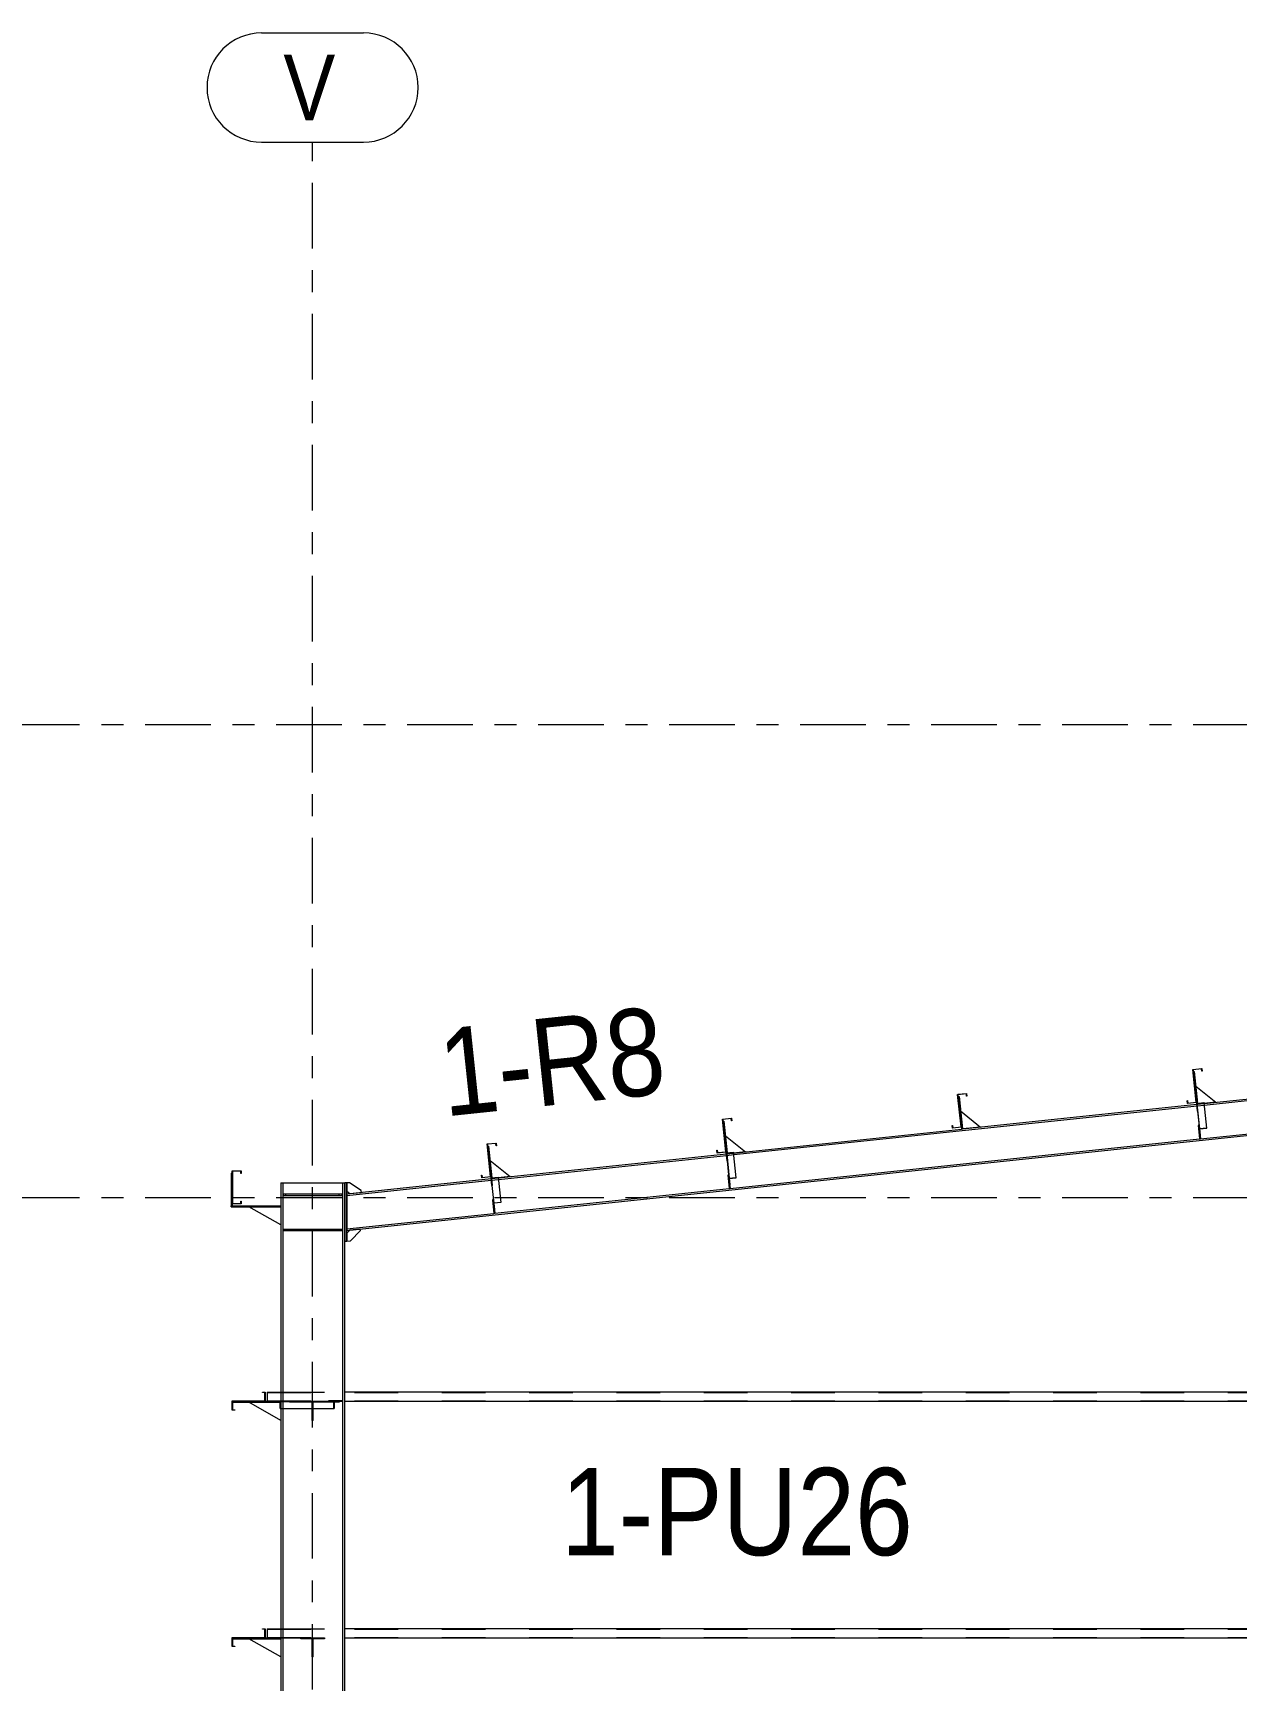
# Model space of a CAD drawing. Header units: millimetres. Extents: x -49 to 773, y -79 to 495.
# Drawn here: x 129.2 to 184.3, y 237.9 to 313.3 of the extents above; entities that cross this region are included whole.
import ezdxf

# ---------------------------------------------------------------- set-up
doc = ezdxf.new("R2010")
doc.units = ezdxf.units.MM
for name, pattern in [('XKITLINE00', [0]), ('XKITLINE02', [4, 2, -2]), ('XKITLINE03', [6, 3, -1, 1, -1])]:
    doc.linetypes.add(name, pattern=pattern)
for name, color, linetype, lineweight in [('Part', 2, 'Continuous', 0), ('PartMark', 7, 'Continuous', 0), ('S-grid', 1, 'Continuous', 0)]:
    doc.layers.add(name, color=color, linetype=linetype, lineweight=lineweight)
doc.styles.add('ARIAL', font='ARIAL.TTF')

# ---------------------------------------------------------------- blocks, each defined once
blk = doc.blocks.new('*A183')
at = {"layer": 'Part'}
blk.add_hatch(color=3, dxfattribs=at).paths.add_polyline_path([(139.708, 251.06), (139.708, 251.075), (139.833, 251.075), (139.833, 250.658), (138.331, 250.658), (138.331, 250.271), (138.441, 250.271), (138.441, 250.256), (138.316, 250.256), (138.316, 250.673), (139.818, 250.673), (139.818, 251.06)], flags=17)
blk = doc.blocks.new('*A184')
at = {"layer": 'Part'}
blk.add_hatch(color=3, dxfattribs=at).paths.add_polyline_path([(182.315, 265.852), (182.73, 265.896), (182.743, 265.772), (182.728, 265.77), (182.716, 265.88), (182.332, 265.839), (182.489, 264.346), (182.075, 264.302), (182.062, 264.426), (182.077, 264.428), (182.088, 264.318), (182.473, 264.359)], flags=17)
blk = doc.blocks.new('*A185')
at = {"layer": 'Part'}
blk.add_hatch(color=3, dxfattribs=at).paths.add_polyline_path([(171.542, 264.716), (171.956, 264.76), (171.969, 264.635), (171.954, 264.634), (171.943, 264.743), (171.558, 264.703), (171.716, 263.209), (171.301, 263.166), (171.288, 263.29), (171.303, 263.292), (171.315, 263.182), (171.699, 263.223)], flags=17)
blk = doc.blocks.new('*A186')
at = {"layer": 'Part'}
blk.add_hatch(color=3, dxfattribs=at).paths.add_polyline_path([(139.708, 240.226), (139.708, 240.241), (139.833, 240.241), (139.833, 239.825), (138.331, 239.825), (138.331, 239.438), (138.441, 239.438), (138.441, 239.423), (138.316, 239.423), (138.316, 239.84), (139.818, 239.84), (139.818, 240.226)], flags=17)
blk = doc.blocks.new('*A187')
at = {"layer": 'Part'}
blk.add_hatch(color=3, dxfattribs=at).paths.add_polyline_path([(160.768, 263.58), (161.182, 263.623), (161.196, 263.499), (161.181, 263.498), (161.169, 263.607), (160.785, 263.566), (160.942, 262.073), (160.528, 262.029), (160.515, 262.154), (160.529, 262.155), (160.541, 262.046), (160.926, 262.086)], flags=17)
blk = doc.blocks.new('*A188')
at = {"layer": 'Part'}
blk.add_hatch(color=3, dxfattribs=at).paths.add_polyline_path([(149.994, 262.443), (150.409, 262.487), (150.422, 262.363), (150.407, 262.361), (150.395, 262.471), (150.011, 262.43), (150.168, 260.937), (149.754, 260.893), (149.741, 261.017), (149.756, 261.019), (149.767, 260.909), (150.152, 260.95)], flags=17)
blk = doc.blocks.new('*A190')
at = {"layer": 'Part'}
blk.add_hatch(color=3, dxfattribs=at).paths.add_polyline_path([(138.316, 259.695), (138.316, 261.212), (138.733, 261.212), (138.733, 261.087), (138.718, 261.087), (138.718, 261.197), (138.331, 261.197), (138.331, 259.71), (138.718, 259.71), (138.718, 259.82), (138.733, 259.82), (138.733, 259.695)], flags=17)
blk = doc.blocks.new('*A191')
at = {"layer": 'Part'}
blk.add_hatch(color=3, dxfattribs=at).paths.add_polyline_path([(150.211, 260.538), (150.173, 260.894), (150.504, 260.929), (150.506, 260.911), (150.191, 260.878), (150.227, 260.539)], flags=17)
blk = doc.blocks.new('*A192')
at = {"layer": 'Part'}
blk.add_hatch(color=3, dxfattribs=at).paths.add_polyline_path([(140.514, 250.325), (140.514, 250.658), (140.947, 250.658), (140.947, 250.641), (140.535, 250.641), (140.535, 250.325)], flags=17)
blk = doc.blocks.new('*A193')
at = {"layer": 'Part'}
blk.add_hatch(color=3, dxfattribs=at).paths.add_polyline_path([(182.531, 263.947), (182.494, 264.303), (182.825, 264.338), (182.827, 264.32), (182.512, 264.287), (182.548, 263.948)], flags=17)
blk = doc.blocks.new('*A194')
at = {"layer": 'Part'}
blk.add_hatch(color=3, dxfattribs=at).paths.add_polyline_path([(160.984, 261.674), (160.947, 262.03), (161.278, 262.065), (161.28, 262.047), (160.965, 262.014), (161.001, 261.676)], flags=17)
blk = doc.blocks.new('*A941')
at = {"layer": 'S-grid', "color": 1, "linetype": 'XKITLINE03', "lineweight": 0}
blk.add_line((-9.667, 281.658), (569.409, 281.658), dxfattribs=at)
blk = doc.blocks.new('*A942')
at = {"layer": 'S-grid', "color": 1, "linetype": 'XKITLINE03', "lineweight": 0}
blk.add_line((-9.667, 259.991), (569.409, 259.991), dxfattribs=at)
blk = doc.blocks.new('*A1001')
at = {"layer": 'S-grid', "color": 1, "linetype": 'XKITLINE03', "lineweight": 0}
blk.add_line((142, 165.458), (142, 308.325), dxfattribs=at)
at = {"layer": 'S-grid', "color": 3, "style": 'ARIAL', "width": 0.85}
blk.add_text('V', height=3, dxfattribs=at).set_placement((140.665, 309.325))
blk = doc.blocks.new('*A1013')
at = {"layer": 'Part', "color": 2, "linetype": 'XKITLINE00', "lineweight": 0}
for p, q in [((139.916, 240.241), (139.916, 239.825)), ((139.916, 240.241), (140.541, 240.241)), ((190.437, 240.241), (143.458, 240.241)), ((191.896, 240.241), (194.083, 240.241)), ((194.083, 240.241), (194.083, 239.825)), ((143.458, 239.825), (190.437, 239.825)), ((191.896, 239.825), (194.083, 239.825))]:
    blk.add_line(p, q, dxfattribs=at)
at = {"layer": 'Part', "color": 7, "linetype": 'XKITLINE02', "lineweight": 0}
for p, q in [((139.916, 240.226), (194.083, 240.226)), ((140.541, 240.241), (143.458, 240.241)), ((191.896, 240.241), (190.437, 240.241)), ((139.916, 239.84), (194.083, 239.84)), ((139.916, 239.825), (143.458, 239.825)), ((190.437, 239.825), (191.896, 239.825))]:
    blk.add_line(p, q, dxfattribs=at)
blk = doc.blocks.new('*A1018')
at = {"layer": 'Part', "color": 7, "linetype": 'XKITLINE02', "lineweight": 0}
for p, q in [((141.458, 239.783), (141.458, 239.825)), ((141.458, 239.825), (142.541, 239.825)), ((142.541, 239.783), (141.458, 239.783)), ((142.541, 239.825), (142.541, 239.783))]:
    blk.add_line(p, q, dxfattribs=at)
blk = doc.blocks.new('*A1019')
at = {"layer": 'Part', "color": 7, "linetype": 'XKITLINE02', "lineweight": 0}
for p, q in [((142.021, 239.783), (141.979, 239.783)), ((141.979, 238.95), (141.979, 239.783)), ((141.979, 239.783), (142.021, 239.783)), ((142.021, 238.95), (142.021, 239.783)), ((142.021, 238.95), (141.979, 238.95))]:
    blk.add_line(p, q, dxfattribs=at)
blk = doc.blocks.new('*A1020')
at = {"layer": 'Part', "color": 2, "linetype": 'XKITLINE00', "lineweight": 0}
for p, q in [((139.916, 251.075), (139.916, 250.658)), ((139.916, 251.075), (140.541, 251.075)), ((190.437, 251.075), (143.458, 251.075)), ((143.458, 250.658), (190.437, 250.658)), ((191.896, 251.075), (194.083, 251.075)), ((191.896, 250.658), (194.083, 250.658)), ((194.083, 251.075), (194.083, 250.658))]:
    blk.add_line(p, q, dxfattribs=at)
at = {"layer": 'Part', "color": 7, "linetype": 'XKITLINE02', "lineweight": 0}
for p, q in [((139.916, 251.06), (194.083, 251.06)), ((139.916, 250.673), (194.083, 250.673)), ((139.916, 250.658), (143.458, 250.658)), ((140.541, 251.075), (143.458, 251.075)), ((191.896, 251.075), (190.437, 251.075)), ((190.437, 250.658), (191.896, 250.658))]:
    blk.add_line(p, q, dxfattribs=at)
blk = doc.blocks.new('*A1021')
at = {"layer": 'Part', "color": 7, "linetype": 'XKITLINE02', "lineweight": 0}
for p, q in [((140.65, 260.156), (143.35, 260.156)), ((140.65, 260.089), (140.65, 260.156)), ((140.65, 260.089), (143.35, 260.089)), ((140.775, 260.089), (140.775, 260.156)), ((143.225, 260.089), (143.225, 260.156)), ((143.35, 260.089), (143.35, 260.156))]:
    blk.add_line(p, q, dxfattribs=at)
blk = doc.blocks.new('*A1022')
at = {"layer": 'Part', "color": 7, "linetype": 'XKITLINE02', "lineweight": 0}
for p, q in [((140.65, 258.546), (143.35, 258.546)), ((140.65, 258.48), (140.65, 258.546)), ((140.65, 258.48), (143.35, 258.48)), ((140.775, 258.48), (140.775, 258.546)), ((143.225, 258.48), (143.225, 258.546)), ((143.35, 258.48), (143.35, 258.546))]:
    blk.add_line(p, q, dxfattribs=at)
blk = doc.blocks.new('*A1023')
at = {"layer": 'Part', "color": 7, "linetype": 'XKITLINE02', "lineweight": 0}
for p, q in [((141.458, 250.616), (141.458, 250.658)), ((141.458, 250.658), (142.541, 250.658)), ((142.541, 250.616), (141.458, 250.616)), ((142.541, 250.658), (142.541, 250.616))]:
    blk.add_line(p, q, dxfattribs=at)
blk = doc.blocks.new('*A1024')
at = {"layer": 'Part', "color": 7, "linetype": 'XKITLINE02', "lineweight": 0}
for p, q in [((142.021, 250.616), (141.979, 250.616)), ((141.979, 249.783), (141.979, 250.616)), ((141.979, 250.616), (142.021, 250.616)), ((142.021, 249.783), (142.021, 250.616)), ((142.021, 249.783), (141.979, 249.783))]:
    blk.add_line(p, q, dxfattribs=at)
blk = doc.blocks.new('*A1056')
at = {"layer": 'Part', "color": 2, "linetype": 'XKITLINE00', "lineweight": 0}
for p, q in [((140.541, 260.657), (140.541, 250.658)), ((140.541, 260.657), (143.458, 260.657)), ((140.633, 260.657), (140.633, 250.658)), ((143.366, 260.657), (143.366, 184.908)), ((143.458, 260.657), (143.458, 184.908)), ((140.541, 250.325), (140.541, 184.908)), ((140.633, 250.325), (140.633, 184.908))]:
    blk.add_line(p, q, dxfattribs=at)
at = {"layer": 'Part', "color": 7, "linetype": 'XKITLINE02', "lineweight": 0}
for p, q in [((140.541, 250.658), (140.541, 250.325)), ((140.633, 250.658), (140.633, 250.325))]:
    blk.add_line(p, q, dxfattribs=at)
blk = doc.blocks.new('*A1057')
at = {"layer": 'Part', "color": 2, "linetype": 'XKITLINE00', "lineweight": 0}
for p, q in [((161.053, 261.025), (161.011, 261.02)), ((161.011, 261.02), (161.077, 260.399)), ((161.118, 260.403), (161.077, 260.399)), ((161.086, 260.711), (161.118, 260.403))]:
    blk.add_line(p, q, dxfattribs=at)
at = {"layer": 'Part', "color": 7, "linetype": 'XKITLINE02', "lineweight": 0}
for p, q in [((161.053, 261.025), (161.086, 260.711)), ((161.064, 260.523), (161.105, 260.527))]:
    blk.add_line(p, q, dxfattribs=at)
blk = doc.blocks.new('*A1058')
at = {"layer": 'Part', "color": 2, "linetype": 'XKITLINE00', "lineweight": 0}
for p, q in [((236.697, 269.98), (239.518, 270.277)), ((236.705, 269.909), (239.526, 270.207)), ((225.924, 268.843), (236.366, 269.945)), ((225.931, 268.773), (236.373, 269.874)), ((191.985, 263.588), (239.693, 268.62)), ((204.384, 266.5), (225.6, 268.738)), ((214.86, 267.676), (225.592, 268.808)), ((236.533, 268.358), (239.686, 268.69)), ((225.76, 267.221), (236.492, 268.353)), ((204.212, 264.949), (225.718, 267.217)), ((204.377, 266.571), (214.819, 267.672)), ((182.837, 264.227), (204.052, 266.465)), ((193.313, 265.404), (204.045, 266.536)), ((182.665, 262.676), (204.171, 264.944)), ((182.829, 264.298), (193.271, 265.399)), ((161.29, 261.955), (182.505, 264.192)), ((171.766, 263.131), (182.498, 264.263)), ((143.575, 258.481), (190.327, 263.413)), ((161.118, 260.403), (182.624, 262.671)), ((161.282, 262.025), (171.724, 263.126)), ((150.509, 260.889), (160.951, 261.99)), ((150.516, 260.818), (160.958, 261.92)), ((143.575, 260.157), (150.177, 260.854)), ((143.575, 260.086), (150.185, 260.783)), ((150.345, 259.267), (161.077, 260.399)), ((143.575, 258.553), (150.303, 259.262))]:
    blk.add_line(p, q, dxfattribs=at)
at = {"layer": 'Part', "color": 7, "linetype": 'XKITLINE02', "lineweight": 0}
for p, q in [((239.518, 270.277), (239.693, 268.62)), ((236.366, 269.945), (236.697, 269.98)), ((236.373, 269.874), (236.705, 269.909)), ((225.592, 268.808), (225.924, 268.843)), ((225.6, 268.738), (225.931, 268.773)), ((236.492, 268.353), (236.533, 268.358)), ((214.819, 267.672), (214.86, 267.676)), ((225.718, 267.217), (225.76, 267.221)), ((204.045, 266.536), (204.377, 266.571)), ((204.052, 266.465), (204.384, 266.5)), ((193.271, 265.399), (193.313, 265.404)), ((204.171, 264.944), (204.212, 264.949)), ((182.498, 264.263), (182.829, 264.298)), ((182.505, 264.192), (182.837, 264.227)), ((190.327, 263.413), (191.985, 263.588)), ((171.724, 263.126), (171.766, 263.131)), ((182.624, 262.671), (182.665, 262.676)), ((160.951, 261.99), (161.282, 262.025)), ((160.958, 261.92), (161.29, 261.955)), ((150.177, 260.854), (150.509, 260.889)), ((150.185, 260.783), (150.516, 260.818)), ((161.077, 260.399), (161.118, 260.403)), ((143.575, 260.157), (143.575, 258.481)), ((150.303, 259.262), (150.345, 259.267))]:
    blk.add_line(p, q, dxfattribs=at)
blk = doc.blocks.new('*A1100')
at = {"layer": 'Part', "color": 2, "linetype": 'XKITLINE00', "lineweight": 0}
for p, q in [((138.316, 250.256), (138.316, 250.673)), ((138.316, 250.673), (139.818, 250.673)), ((139.833, 250.658), (138.331, 250.658)), ((138.331, 250.658), (138.331, 250.271)), ((139.708, 251.075), (139.833, 251.075)), ((139.708, 251.06), (139.708, 251.075)), ((139.818, 251.06), (139.708, 251.06)), ((139.818, 250.673), (139.818, 251.06)), ((139.833, 251.075), (139.833, 250.658)), ((138.441, 250.256), (138.316, 250.256)), ((138.331, 250.271), (138.441, 250.271)), ((138.441, 250.271), (138.441, 250.256))]:
    blk.add_line(p, q, dxfattribs=at)
blk = doc.blocks.new('*A1101')
at = {"layer": 'Part', "color": 2, "linetype": 'XKITLINE00', "lineweight": 0}
for p, q in [((182.315, 265.852), (182.73, 265.896)), ((182.473, 264.359), (182.315, 265.852)), ((182.716, 265.88), (182.332, 265.839)), ((182.332, 265.839), (182.489, 264.346)), ((182.728, 265.77), (182.716, 265.88)), ((182.743, 265.772), (182.728, 265.77)), ((182.73, 265.896), (182.743, 265.772)), ((182.062, 264.426), (182.077, 264.428)), ((182.075, 264.302), (182.062, 264.426)), ((182.489, 264.346), (182.075, 264.302)), ((182.077, 264.428), (182.088, 264.318)), ((182.088, 264.318), (182.473, 264.359))]:
    blk.add_line(p, q, dxfattribs=at)
blk = doc.blocks.new('*A1102')
at = {"layer": 'Part', "color": 2, "linetype": 'XKITLINE00', "lineweight": 0}
for p, q in [((171.542, 264.716), (171.956, 264.76)), ((171.699, 263.223), (171.542, 264.716)), ((171.943, 264.743), (171.558, 264.703)), ((171.558, 264.703), (171.716, 263.209)), ((171.954, 264.634), (171.943, 264.743)), ((171.969, 264.635), (171.954, 264.634)), ((171.956, 264.76), (171.969, 264.635)), ((171.288, 263.29), (171.303, 263.292)), ((171.301, 263.166), (171.288, 263.29)), ((171.303, 263.292), (171.315, 263.182)), ((171.716, 263.209), (171.301, 263.166)), ((171.315, 263.182), (171.699, 263.223))]:
    blk.add_line(p, q, dxfattribs=at)
blk = doc.blocks.new('*A1103')
at = {"layer": 'Part', "color": 2, "linetype": 'XKITLINE00', "lineweight": 0}
for p, q in [((139.708, 240.241), (139.833, 240.241)), ((139.708, 240.226), (139.708, 240.241)), ((139.818, 240.226), (139.708, 240.226)), ((139.818, 239.84), (139.818, 240.226)), ((139.833, 240.241), (139.833, 239.825)), ((138.316, 239.423), (138.316, 239.84)), ((138.316, 239.84), (139.818, 239.84)), ((138.441, 239.423), (138.316, 239.423)), ((139.833, 239.825), (138.331, 239.825)), ((138.331, 239.825), (138.331, 239.438)), ((138.331, 239.438), (138.441, 239.438)), ((138.441, 239.438), (138.441, 239.423))]:
    blk.add_line(p, q, dxfattribs=at)
blk = doc.blocks.new('*A1104')
at = {"layer": 'Part', "color": 2, "linetype": 'XKITLINE00', "lineweight": 0}
for p, q in [((160.768, 263.58), (161.182, 263.623)), ((160.926, 262.086), (160.768, 263.58)), ((161.169, 263.607), (160.785, 263.566)), ((160.785, 263.566), (160.942, 262.073)), ((161.181, 263.498), (161.169, 263.607)), ((161.196, 263.499), (161.181, 263.498)), ((161.182, 263.623), (161.196, 263.499)), ((160.515, 262.154), (160.529, 262.155)), ((160.528, 262.029), (160.515, 262.154)), ((160.942, 262.073), (160.528, 262.029)), ((160.529, 262.155), (160.541, 262.046)), ((160.541, 262.046), (160.926, 262.086))]:
    blk.add_line(p, q, dxfattribs=at)
blk = doc.blocks.new('*A1105')
at = {"layer": 'Part', "color": 2, "linetype": 'XKITLINE00', "lineweight": 0}
for p, q in [((149.994, 262.443), (150.409, 262.487)), ((150.152, 260.95), (149.994, 262.443)), ((150.395, 262.471), (150.011, 262.43)), ((150.011, 262.43), (150.168, 260.937)), ((150.407, 262.361), (150.395, 262.471)), ((150.422, 262.363), (150.407, 262.361)), ((150.409, 262.487), (150.422, 262.363)), ((149.741, 261.017), (149.756, 261.019)), ((149.754, 260.893), (149.741, 261.017)), ((149.756, 261.019), (149.767, 260.909)), ((150.168, 260.937), (149.754, 260.893)), ((149.767, 260.909), (150.152, 260.95))]:
    blk.add_line(p, q, dxfattribs=at)
blk = doc.blocks.new('*A1107')
at = {"layer": 'Part', "color": 2, "linetype": 'XKITLINE00', "lineweight": 0}
blk.add_line((140.541, 238.95), (139.083, 239.783), dxfattribs=at)
at = {"layer": 'Part', "color": 7, "linetype": 'XKITLINE02', "lineweight": 0}
for p, q in [((139.083, 239.783), (140.541, 239.783)), ((140.541, 239.783), (140.541, 238.95))]:
    blk.add_line(p, q, dxfattribs=at)
blk = doc.blocks.new('*A1108')
at = {"layer": 'Part', "color": 2, "linetype": 'XKITLINE00', "lineweight": 0}
for p, q in [((138.375, 239.825), (138.375, 239.783)), ((138.375, 239.783), (140.541, 239.783)), ((139.833, 239.825), (140.541, 239.825))]:
    blk.add_line(p, q, dxfattribs=at)
at = {"layer": 'Part', "color": 7, "linetype": 'XKITLINE02', "lineweight": 0}
for p, q in [((139.833, 239.825), (138.375, 239.825)), ((140.541, 239.825), (140.541, 239.783))]:
    blk.add_line(p, q, dxfattribs=at)
blk = doc.blocks.new('*A1111')
at = {"layer": 'Part', "color": 2, "linetype": 'XKITLINE00', "lineweight": 0}
for p, q in [((138.316, 261.212), (138.733, 261.212)), ((138.316, 259.695), (138.316, 261.212)), ((138.718, 261.197), (138.331, 261.197)), ((138.331, 261.197), (138.331, 259.71)), ((138.718, 261.087), (138.718, 261.197)), ((138.733, 261.087), (138.718, 261.087)), ((138.733, 261.212), (138.733, 261.087)), ((138.733, 259.695), (138.316, 259.695)), ((138.331, 259.71), (138.718, 259.71)), ((138.718, 259.71), (138.718, 259.82)), ((138.718, 259.82), (138.733, 259.82)), ((138.733, 259.82), (138.733, 259.695))]:
    blk.add_line(p, q, dxfattribs=at)
blk = doc.blocks.new('*A1112')
at = {"layer": 'Part', "color": 2, "linetype": 'XKITLINE00', "lineweight": 0}
blk.add_line((140.541, 258.737), (139.083, 259.57), dxfattribs=at)
at = {"layer": 'Part', "color": 7, "linetype": 'XKITLINE02', "lineweight": 0}
for p, q in [((139.083, 259.57), (140.541, 259.57)), ((140.541, 259.57), (140.541, 258.737))]:
    blk.add_line(p, q, dxfattribs=at)
blk = doc.blocks.new('*A1113')
at = {"layer": 'Part', "color": 2, "linetype": 'XKITLINE00', "lineweight": 0}
for p, q in [((138.275, 259.57), (138.275, 259.612)), ((138.275, 259.612), (140.541, 259.612)), ((138.275, 259.57), (140.541, 259.57))]:
    blk.add_line(p, q, dxfattribs=at)
at = {"layer": 'Part', "color": 7, "linetype": 'XKITLINE02', "lineweight": 0}
blk.add_line((140.541, 259.612), (140.541, 259.57), dxfattribs=at)
blk = doc.blocks.new('*A1114')
at = {"layer": 'Part', "color": 2, "linetype": 'XKITLINE00', "lineweight": 0}
for p, q in [((138.275, 261.112), (138.275, 259.612)), ((138.275, 261.112), (138.316, 261.112)), ((138.275, 259.612), (138.316, 259.612)), ((138.316, 259.695), (138.316, 259.612))]:
    blk.add_line(p, q, dxfattribs=at)
at = {"layer": 'Part', "color": 7, "linetype": 'XKITLINE02', "lineweight": 0}
blk.add_line((138.316, 261.112), (138.316, 259.695), dxfattribs=at)
blk = doc.blocks.new('*A1115')
at = {"layer": 'Part', "color": 2, "linetype": 'XKITLINE00', "lineweight": 0}
blk.add_line((140.541, 249.783), (139.083, 250.616), dxfattribs=at)
at = {"layer": 'Part', "color": 7, "linetype": 'XKITLINE02', "lineweight": 0}
for p, q in [((139.083, 250.616), (140.541, 250.616)), ((140.541, 250.616), (140.541, 249.783))]:
    blk.add_line(p, q, dxfattribs=at)
blk = doc.blocks.new('*A1116')
at = {"layer": 'Part', "color": 2, "linetype": 'XKITLINE00', "lineweight": 0}
for p, q in [((138.375, 250.658), (138.375, 250.616)), ((138.375, 250.616), (140.514, 250.616)), ((139.833, 250.658), (140.514, 250.658))]:
    blk.add_line(p, q, dxfattribs=at)
at = {"layer": 'Part', "color": 7, "linetype": 'XKITLINE02', "lineweight": 0}
for p, q in [((138.375, 250.658), (139.833, 250.658)), ((140.514, 250.658), (140.541, 250.658)), ((140.514, 250.616), (140.541, 250.616)), ((140.541, 250.658), (140.541, 250.616))]:
    blk.add_line(p, q, dxfattribs=at)
blk = doc.blocks.new('*A1117')
at = {"layer": 'Part', "color": 2, "linetype": 'XKITLINE00', "lineweight": 0}
for p, q in [((150.279, 259.888), (150.238, 259.884)), ((150.238, 259.884), (150.303, 259.262)), ((150.312, 259.574), (150.345, 259.267)), ((150.345, 259.267), (150.303, 259.262))]:
    blk.add_line(p, q, dxfattribs=at)
at = {"layer": 'Part', "color": 7, "linetype": 'XKITLINE02', "lineweight": 0}
for p, q in [((150.279, 259.888), (150.312, 259.574)), ((150.29, 259.387), (150.331, 259.391))]:
    blk.add_line(p, q, dxfattribs=at)
blk = doc.blocks.new('*A1118')
at = {"layer": 'Part', "color": 2, "linetype": 'XKITLINE00', "lineweight": 0}
blk.add_line((150.131, 261.687), (151.047, 260.946), dxfattribs=at)
at = {"layer": 'Part', "color": 7, "linetype": 'XKITLINE02', "lineweight": 0}
for p, q in [((150.219, 260.858), (150.131, 261.687)), ((151.047, 260.946), (150.219, 260.858))]:
    blk.add_line(p, q, dxfattribs=at)
blk = doc.blocks.new('*A1119')
at = {"layer": 'Part', "color": 2, "linetype": 'XKITLINE00', "lineweight": 0}
for p, q in [((150.02, 262.345), (150.061, 262.35)), ((150.061, 262.35), (150.214, 260.898)), ((150.168, 260.937), (150.173, 260.894))]:
    blk.add_line(p, q, dxfattribs=at)
at = {"layer": 'Part', "color": 7, "linetype": 'XKITLINE02', "lineweight": 0}
for p, q in [((150.02, 262.345), (150.168, 260.937)), ((150.173, 260.894), (150.177, 260.854)), ((150.177, 260.854), (150.219, 260.858)), ((150.214, 260.898), (150.219, 260.858))]:
    blk.add_line(p, q, dxfattribs=at)
blk = doc.blocks.new('*A1120')
at = {"layer": 'Part', "color": 2, "linetype": 'XKITLINE00', "lineweight": 0}
for p, q in [((150.173, 260.894), (150.504, 260.929)), ((150.211, 260.538), (150.173, 260.894)), ((150.506, 260.911), (150.191, 260.878)), ((150.191, 260.878), (150.227, 260.539)), ((150.227, 260.539), (150.211, 260.538)), ((150.211, 260.538), (150.312, 259.574)), ((150.343, 259.436), (150.227, 260.539)), ((150.504, 260.929), (150.627, 259.763)), ((150.627, 259.763), (150.313, 259.729)), ((150.327, 259.434), (150.343, 259.436))]:
    blk.add_line(p, q, dxfattribs=at)
at = {"layer": 'Part', "color": 7, "linetype": 'XKITLINE02', "lineweight": 0}
for p, q in [((150.294, 259.743), (150.626, 259.778)), ((150.312, 259.574), (150.327, 259.434))]:
    blk.add_line(p, q, dxfattribs=at)
blk = doc.blocks.new('*A1121')
at = {"layer": 'Part', "color": 2, "linetype": 'XKITLINE00', "lineweight": 0}
for p, q in [((140.514, 250.325), (140.514, 250.658)), ((140.514, 250.658), (140.947, 250.658)), ((140.947, 250.641), (140.535, 250.641)), ((140.535, 250.641), (140.535, 250.325)), ((140.947, 250.658), (142.996, 250.658)), ((140.947, 250.641), (140.947, 250.658)), ((140.947, 250.641), (143.228, 250.641)), ((142.984, 250.641), (142.984, 250.325)), ((143.228, 250.658), (143.228, 250.641)), ((140.514, 250.325), (142.984, 250.325))]:
    blk.add_line(p, q, dxfattribs=at)
at = {"layer": 'Part', "color": 7, "linetype": 'XKITLINE02', "lineweight": 0}
for p, q in [((142.971, 250.325), (142.971, 250.658)), ((143.228, 250.641), (142.984, 250.641)), ((142.996, 250.658), (143.228, 250.658))]:
    blk.add_line(p, q, dxfattribs=at)
blk = doc.blocks.new('*A1122')
at = {"layer": 'Part', "color": 2, "linetype": 'XKITLINE00', "lineweight": 0}
for p, q in [((142.741, 250.7), (143.366, 250.7)), ((142.741, 250.658), (142.741, 250.7)), ((142.996, 250.658), (143.366, 250.658))]:
    blk.add_line(p, q, dxfattribs=at)
at = {"layer": 'Part', "color": 7, "linetype": 'XKITLINE02', "lineweight": 0}
for p, q in [((142.996, 250.658), (142.741, 250.658)), ((143.241, 250.658), (143.241, 250.7)), ((143.366, 250.7), (143.366, 250.658))]:
    blk.add_line(p, q, dxfattribs=at)
blk = doc.blocks.new('*A1123')
at = {"layer": 'Part', "color": 2, "linetype": 'XKITLINE00', "lineweight": 0}
for p, q in [((140.65, 258.546), (140.65, 258.48)), ((140.65, 258.546), (143.35, 258.546)), ((140.65, 258.48), (143.35, 258.48)), ((143.35, 258.546), (143.35, 258.48))]:
    blk.add_line(p, q, dxfattribs=at)
at = {"layer": 'Part', "color": 7, "linetype": 'XKITLINE02', "lineweight": 0}
for p, q in [((140.775, 258.48), (140.775, 258.546)), ((143.225, 258.48), (143.225, 258.546))]:
    blk.add_line(p, q, dxfattribs=at)
blk = doc.blocks.new('*A1124')
at = {"layer": 'Part', "color": 2, "linetype": 'XKITLINE00', "lineweight": 0}
for p, q in [((140.65, 260.156), (140.65, 260.089)), ((140.65, 260.156), (143.35, 260.156)), ((140.65, 260.089), (143.35, 260.089)), ((143.35, 260.156), (143.35, 260.089))]:
    blk.add_line(p, q, dxfattribs=at)
at = {"layer": 'Part', "color": 7, "linetype": 'XKITLINE02', "lineweight": 0}
for p, q in [((140.775, 260.089), (140.775, 260.156)), ((143.225, 260.089), (143.225, 260.156))]:
    blk.add_line(p, q, dxfattribs=at)
blk = doc.blocks.new('*A1125')
at = {"layer": 'Part', "color": 2, "linetype": 'XKITLINE00', "lineweight": 0}
for p, q in [((143.699, 258.495), (143.575, 258.356)), ((143.575, 257.991), (143.74, 258.008)), ((143.74, 258.008), (144.194, 258.475)), ((144.194, 258.475), (144.187, 258.546))]:
    blk.add_line(p, q, dxfattribs=at)
at = {"layer": 'Part', "color": 7, "linetype": 'XKITLINE02', "lineweight": 0}
for p, q in [((143.575, 258.356), (143.575, 257.991)), ((144.187, 258.546), (143.699, 258.495))]:
    blk.add_line(p, q, dxfattribs=at)
blk = doc.blocks.new('*A1126')
at = {"layer": 'Part', "color": 2, "linetype": 'XKITLINE00', "lineweight": 0}
for p, q in [((143.688, 260.669), (143.575, 260.657)), ((143.575, 260.282), (143.699, 260.17)), ((144.229, 260.307), (143.688, 260.669)), ((144.238, 260.227), (144.229, 260.307))]:
    blk.add_line(p, q, dxfattribs=at)
at = {"layer": 'Part', "color": 7, "linetype": 'XKITLINE02', "lineweight": 0}
for p, q in [((143.575, 260.657), (143.575, 260.282)), ((143.699, 260.17), (144.238, 260.227))]:
    blk.add_line(p, q, dxfattribs=at)
blk = doc.blocks.new('*A1127')
at = {"layer": 'Part', "color": 2, "linetype": 'XKITLINE00', "lineweight": 0}
for p, q in [((143.575, 260.657), (143.475, 260.657)), ((143.475, 260.657), (143.475, 257.991)), ((143.575, 257.991), (143.575, 260.657)), ((143.475, 257.991), (143.575, 257.991))]:
    blk.add_line(p, q, dxfattribs=at)
blk = doc.blocks.new('*A1128')
at = {"layer": 'Part', "color": 2, "linetype": 'XKITLINE00', "lineweight": 0}
for p, q in [((182.494, 264.303), (182.825, 264.338)), ((182.531, 263.947), (182.494, 264.303)), ((182.512, 264.287), (182.827, 264.32)), ((182.664, 262.845), (182.512, 264.287)), ((182.827, 264.32), (182.825, 264.338)), ((182.948, 263.172), (182.827, 264.32)), ((182.548, 263.948), (182.531, 263.947)), ((182.531, 263.947), (182.633, 262.983)), ((182.633, 263.138), (182.948, 263.172)), ((182.648, 262.844), (182.664, 262.845))]:
    blk.add_line(p, q, dxfattribs=at)
at = {"layer": 'Part', "color": 7, "linetype": 'XKITLINE02', "lineweight": 0}
for p, q in [((182.615, 263.152), (182.947, 263.187)), ((182.633, 262.983), (182.648, 262.844))]:
    blk.add_line(p, q, dxfattribs=at)
blk = doc.blocks.new('*A1129')
at = {"layer": 'Part', "color": 2, "linetype": 'XKITLINE00', "lineweight": 0}
for p, q in [((182.341, 265.755), (182.382, 265.759)), ((182.382, 265.759), (182.535, 264.307)), ((182.489, 264.346), (182.494, 264.303))]:
    blk.add_line(p, q, dxfattribs=at)
at = {"layer": 'Part', "color": 7, "linetype": 'XKITLINE02', "lineweight": 0}
for p, q in [((182.341, 265.755), (182.489, 264.346)), ((182.494, 264.303), (182.498, 264.263)), ((182.498, 264.263), (182.539, 264.267)), ((182.535, 264.307), (182.539, 264.267))]:
    blk.add_line(p, q, dxfattribs=at)
blk = doc.blocks.new('*A1130')
at = {"layer": 'Part', "color": 2, "linetype": 'XKITLINE00', "lineweight": 0}
blk.add_line((182.452, 265.096), (183.368, 264.355), dxfattribs=at)
at = {"layer": 'Part', "color": 7, "linetype": 'XKITLINE02', "lineweight": 0}
for p, q in [((182.539, 264.267), (182.452, 265.096)), ((183.368, 264.355), (182.539, 264.267))]:
    blk.add_line(p, q, dxfattribs=at)
blk = doc.blocks.new('*A1131')
at = {"layer": 'Part', "color": 2, "linetype": 'XKITLINE00', "lineweight": 0}
for p, q in [((182.6, 263.297), (182.558, 263.293)), ((182.558, 263.293), (182.624, 262.671)), ((182.665, 262.676), (182.624, 262.671)), ((182.633, 262.983), (182.665, 262.676))]:
    blk.add_line(p, q, dxfattribs=at)
at = {"layer": 'Part', "color": 7, "linetype": 'XKITLINE02', "lineweight": 0}
for p, q in [((182.6, 263.297), (182.633, 262.983)), ((182.611, 262.796), (182.652, 262.8))]:
    blk.add_line(p, q, dxfattribs=at)
blk = doc.blocks.new('*A1132')
at = {"layer": 'Part', "color": 2, "linetype": 'XKITLINE00', "lineweight": 0}
for p, q in [((171.567, 264.618), (171.608, 264.623)), ((171.608, 264.623), (171.766, 263.131)), ((171.716, 263.209), (171.724, 263.126)), ((171.724, 263.126), (171.766, 263.131))]:
    blk.add_line(p, q, dxfattribs=at)
at = {"layer": 'Part', "color": 7, "linetype": 'XKITLINE02', "lineweight": 0}
blk.add_line((171.567, 264.618), (171.716, 263.209), dxfattribs=at)
blk = doc.blocks.new('*A1133')
at = {"layer": 'Part', "color": 2, "linetype": 'XKITLINE00', "lineweight": 0}
blk.add_line((171.678, 263.96), (172.595, 263.218), dxfattribs=at)
at = {"layer": 'Part', "color": 7, "linetype": 'XKITLINE02', "lineweight": 0}
for p, q in [((171.766, 263.131), (171.678, 263.96)), ((172.595, 263.218), (171.766, 263.131))]:
    blk.add_line(p, q, dxfattribs=at)
blk = doc.blocks.new('*A1134')
at = {"layer": 'Part', "color": 2, "linetype": 'XKITLINE00', "lineweight": 0}
for p, q in [((160.947, 262.03), (161.278, 262.065)), ((160.984, 261.674), (160.947, 262.03)), ((160.965, 262.014), (161.28, 262.047)), ((160.965, 262.014), (161.001, 261.676)), ((161.401, 260.899), (161.278, 262.065)), ((161.001, 261.676), (160.984, 261.674)), ((160.984, 261.674), (161.086, 260.711)), ((161.001, 261.676), (161.117, 260.573)), ((161.086, 260.866), (161.401, 260.899)), ((161.1, 260.571), (161.117, 260.573))]:
    blk.add_line(p, q, dxfattribs=at)
at = {"layer": 'Part', "color": 7, "linetype": 'XKITLINE02', "lineweight": 0}
for p, q in [((161.068, 260.879), (161.399, 260.914)), ((161.086, 260.711), (161.1, 260.571))]:
    blk.add_line(p, q, dxfattribs=at)
blk = doc.blocks.new('*A1135')
at = {"layer": 'Part', "color": 2, "linetype": 'XKITLINE00', "lineweight": 0}
for p, q in [((160.793, 263.482), (160.835, 263.486)), ((160.835, 263.486), (160.988, 262.035)), ((160.942, 262.073), (160.947, 262.03))]:
    blk.add_line(p, q, dxfattribs=at)
at = {"layer": 'Part', "color": 7, "linetype": 'XKITLINE02', "lineweight": 0}
for p, q in [((160.793, 263.482), (160.942, 262.073)), ((160.947, 262.03), (160.951, 261.99)), ((160.951, 261.99), (160.992, 261.994)), ((160.988, 262.035), (160.992, 261.994))]:
    blk.add_line(p, q, dxfattribs=at)
blk = doc.blocks.new('*A1136')
at = {"layer": 'Part', "color": 2, "linetype": 'XKITLINE00', "lineweight": 0}
blk.add_line((160.905, 262.823), (161.821, 262.082), dxfattribs=at)
at = {"layer": 'Part', "color": 7, "linetype": 'XKITLINE02', "lineweight": 0}
for p, q in [((160.992, 261.994), (160.905, 262.823)), ((161.821, 262.082), (160.992, 261.994))]:
    blk.add_line(p, q, dxfattribs=at)
blk = doc.blocks.new('*A1139')
at = {"layer": 'S-grid', "color": 1, "linetype": 'XKITLINE00', "lineweight": 0}
for p, q in [((139.665, 313.325), (144.334, 313.325)), ((139.665, 308.325), (144.334, 308.325))]:
    blk.add_line(p, q, dxfattribs=at)
for centre, start, end in [((139.665, 310.825), 90, 270), ((144.334, 310.825), 270, 90)]:
    blk.add_arc(centre, 2.5, start, end, dxfattribs=at)
blk = doc.blocks.new('*A1955')
at = {"layer": 'PartMark', "color": 3, "style": 'ARIAL', "width": 0.85}
blk.add_text('1-R8', height=4, rotation=6.02179, dxfattribs=at).set_placement((148.048, 263.696))
blk = doc.blocks.new('*A1957')
at = {"layer": 'PartMark', "color": 3, "style": 'ARIAL', "width": 0.85}
blk.add_text('1-PU26', height=4, dxfattribs=at).set_placement((153.385, 243.608))

msp = doc.modelspace()

# ---------------------------------------------------------------- block references
at = {"lineweight": 0}
for name in ['*A1139', '*A1001', '*A941', '*A1058', '*A1955', '*A184', '*A1101', '*A1129', '*A1130', '*A185', '*A1102', '*A1132', '*A193', '*A1128', '*A187', '*A1104', '*A1135', '*A1133', '*A1131', '*A1136', '*A188', '*A1105', '*A1119', '*A194', '*A1134', '*A942', '*A1114', '*A190', '*A1111', '*A1118', '*A1057', '*A1056', '*A1127', '*A1126', '*A191', '*A1120', '*A1113', '*A1112', '*A1021', '*A1124', '*A1117', '*A1022', '*A1123', '*A1125', '*A183', '*A1100', '*A1116', '*A1115', '*A1020', '*A192', '*A1121', '*A1023', '*A1024', '*A1122', '*A1957', '*A186', '*A1103', '*A1013', '*A1108', '*A1107', '*A1018', '*A1019']:
    msp.add_blockref(name, (0, 0), dxfattribs=at)

doc.saveas('drawing.dxf')
